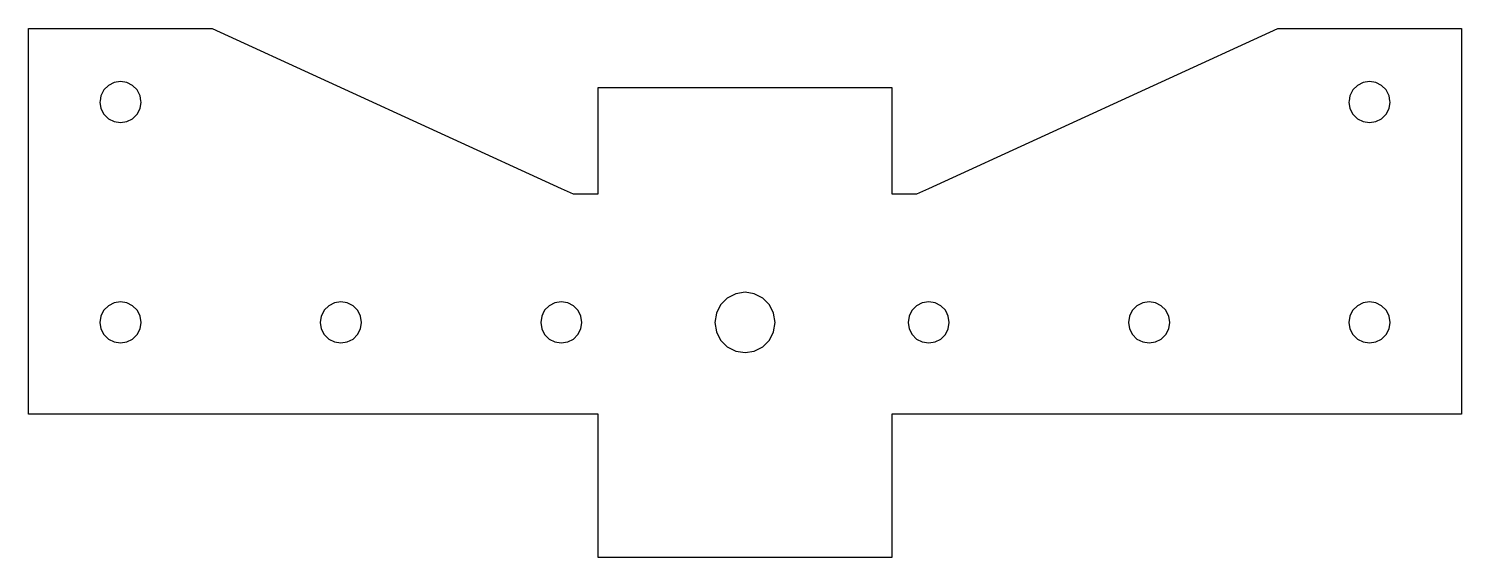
# Model space of a CAD drawing. Extents: x -124 to 124, y -55 to 36.
import ezdxf

# ---------------------------------------------------------------- set-up
doc = ezdxf.new("R2010")
doc.units = 0

msp = doc.modelspace()

# ---------------------------------------------------------------- linework, layer by layer
at = {"layer": 'Layer 1'}
for p, q in [((-123.825, 1.365), (-123.825, 36.29)), ((-123.825, 36.29), (-111.509, 36.29)), ((-111.509, 36.29), (-104.392, 36.29)), ((-104.392, 36.29), (-92.075, 36.29)), ((-92.075, 36.29), (-31.75, 8.641)), ((31.75, 8.641), (92.075, 36.29)), ((92.075, 36.29), (104.392, 36.29)), ((104.392, 36.29), (111.509, 36.29)), ((111.509, 36.29), (123.825, 36.29)), ((123.825, 36.29), (123.825, 20.031)), ((-110.829, 25.682), (-111.334, 24.69)), ((-110.042, 26.469), (-110.829, 25.682)), ((-109.05, 26.974), (-110.042, 26.469)), ((-107.95, 27.148), (-109.05, 26.974)), ((-106.85, 26.974), (-107.95, 27.148)), ((-105.858, 26.469), (-106.85, 26.974)), ((-105.071, 25.682), (-105.858, 26.469)), ((-104.566, 24.69), (-105.071, 25.682)), ((-25.4, 7.715), (-25.4, 26.13)), ((-25.4, 26.13), (-15.875, 26.13)), ((-15.875, 26.13), (-5.21, 26.13)), ((-5.21, 26.13), (5.21, 26.13)), ((5.21, 26.13), (15.875, 26.13)), ((15.875, 26.13), (25.4, 26.13)), ((25.4, 26.13), (25.4, 7.715)), ((105.071, 25.682), (104.566, 24.69)), ((105.858, 26.469), (105.071, 25.682)), ((106.85, 26.974), (105.858, 26.469)), ((107.95, 27.148), (106.85, 26.974)), ((109.05, 26.974), (107.95, 27.148)), ((110.042, 26.469), (109.05, 26.974)), ((110.829, 25.682), (110.042, 26.469)), ((111.334, 24.69), (110.829, 25.682)), ((-111.474, 23.808), (-111.509, 23.59)), ((-111.509, 23.59), (-111.334, 22.49)), ((-111.334, 24.69), (-111.474, 23.808)), ((-111.334, 22.49), (-110.829, 21.498)), ((-105.071, 21.498), (-104.566, 22.49)), ((-104.426, 23.808), (-104.566, 24.69)), ((-104.566, 22.49), (-104.392, 23.59)), ((-104.392, 23.59), (-104.426, 23.808)), ((104.426, 23.808), (104.392, 23.59)), ((104.392, 23.59), (104.566, 22.49)), ((104.566, 24.69), (104.426, 23.808)), ((104.566, 22.49), (105.071, 21.498)), ((110.829, 21.498), (111.334, 22.49)), ((111.474, 23.808), (111.334, 24.69)), ((111.334, 22.49), (111.509, 23.59)), ((111.509, 23.59), (111.474, 23.808)), ((-110.829, 21.498), (-110.042, 20.711)), ((-110.042, 20.711), (-109.05, 20.206)), ((-109.05, 20.206), (-107.95, 20.031)), ((-107.95, 20.031), (-106.85, 20.206)), ((-106.85, 20.206), (-105.858, 20.711)), ((-105.858, 20.711), (-105.071, 21.498)), ((105.071, 21.498), (105.858, 20.711)), ((105.858, 20.711), (106.85, 20.206)), ((106.85, 20.206), (107.95, 20.031)), ((107.95, 20.031), (109.05, 20.206)), ((109.05, 20.206), (110.042, 20.711)), ((110.042, 20.711), (110.829, 21.498)), ((123.825, 20.031), (123.825, 1.365)), ((-31.75, 8.641), (-29.7295, 7.715)), ((-29.7295, 7.715), (-25.4, 7.715)), ((25.4, 7.715), (29.7295, 7.715)), ((29.7295, 7.715), (31.75, 8.641)), ((-123.825, -30.385), (-123.825, 1.365)), ((123.825, 1.365), (123.825, -18.069)), ((-1.61, -9.555), (-3.062, -10.295)), ((0, -9.301), (-1.61, -9.555)), ((1.61, -9.555), (0, -9.301)), ((3.062, -10.295), (1.61, -9.555)), ((-110.042, -11.631), (-110.829, -12.418)), ((-109.05, -11.126), (-110.042, -11.631)), ((-107.95, -10.952), (-109.05, -11.126)), ((-106.85, -11.126), (-107.95, -10.952)), ((-105.858, -11.631), (-106.85, -11.126)), ((-105.071, -12.418), (-105.858, -11.631)), ((-71.942, -11.631), (-72.729, -12.418)), ((-70.95, -11.126), (-71.942, -11.631)), ((-69.85, -10.952), (-70.95, -11.126)), ((-68.75, -11.126), (-69.85, -10.952)), ((-67.758, -11.631), (-68.75, -11.126)), ((-66.971, -12.418), (-67.758, -11.631)), ((-33.842, -11.631), (-34.629, -12.418)), ((-32.85, -11.126), (-33.842, -11.631)), ((-31.75, -10.952), (-32.85, -11.126)), ((-30.65, -11.126), (-31.75, -10.952)), ((-29.658, -11.631), (-30.65, -11.126)), ((-28.871, -12.418), (-29.658, -11.631)), ((-4.215, -11.448), (-4.955, -12.9)), ((-3.062, -10.295), (-4.215, -11.448)), ((4.215, -11.448), (3.062, -10.295)), ((4.955, -12.9), (4.215, -11.448)), ((29.658, -11.631), (28.871, -12.418)), ((30.65, -11.126), (29.658, -11.631)), ((31.75, -10.952), (30.65, -11.126)), ((32.85, -11.126), (31.75, -10.952)), ((33.842, -11.631), (32.85, -11.126)), ((34.629, -12.418), (33.842, -11.631)), ((67.758, -11.631), (66.971, -12.418)), ((68.75, -11.126), (67.758, -11.631)), ((69.85, -10.952), (68.75, -11.126)), ((70.95, -11.126), (69.85, -10.952)), ((71.942, -11.631), (70.95, -11.126)), ((72.729, -12.418), (71.942, -11.631)), ((105.858, -11.631), (105.071, -12.418)), ((106.85, -11.126), (105.858, -11.631)), ((107.95, -10.952), (106.85, -11.126)), ((109.05, -11.126), (107.95, -10.952)), ((110.042, -11.631), (109.05, -11.126)), ((110.829, -12.418), (110.042, -11.631)), ((-111.334, -13.41), (-111.509, -14.51)), ((-111.509, -14.51), (-111.334, -15.61)), ((-111.154, -13.056), (-111.334, -13.41)), ((-110.829, -12.418), (-111.154, -13.056)), ((-104.746, -13.056), (-105.071, -12.418)), ((-104.566, -13.41), (-104.746, -13.056)), ((-104.392, -14.51), (-104.566, -13.41)), ((-104.566, -15.61), (-104.392, -14.51)), ((-73.234, -13.41), (-73.409, -14.51)), ((-73.409, -14.51), (-73.234, -15.61)), ((-73.0538, -13.056), (-73.234, -13.41)), ((-72.729, -12.418), (-73.0538, -13.056)), ((-66.6462, -13.056), (-66.971, -12.418)), ((-66.466, -13.41), (-66.6462, -13.056)), ((-66.292, -14.51), (-66.466, -13.41)), ((-66.466, -15.61), (-66.292, -14.51)), ((-35.134, -13.41), (-35.309, -14.51)), ((-35.309, -14.51), (-35.134, -15.61)), ((-34.9538, -13.056), (-35.134, -13.41)), ((-34.629, -12.418), (-34.9538, -13.056)), ((-28.5462, -13.056), (-28.871, -12.418)), ((-28.366, -13.41), (-28.5462, -13.056)), ((-28.192, -14.51), (-28.366, -13.41)), ((-28.366, -15.61), (-28.192, -14.51)), ((-4.955, -12.9), (-5.21, -14.51)), ((-5.21, -14.51), (-4.955, -16.12)), ((5.21, -14.51), (4.955, -12.9)), ((4.955, -16.12), (5.21, -14.51)), ((28.366, -13.41), (28.192, -14.51)), ((28.192, -14.51), (28.366, -15.61)), ((28.5462, -13.056), (28.366, -13.41)), ((28.871, -12.418), (28.5462, -13.056)), ((34.9538, -13.056), (34.629, -12.418)), ((35.134, -13.41), (34.9538, -13.056)), ((35.309, -14.51), (35.134, -13.41)), ((35.134, -15.61), (35.309, -14.51)), ((66.466, -13.41), (66.292, -14.51)), ((66.292, -14.51), (66.466, -15.61)), ((66.6462, -13.056), (66.466, -13.41)), ((66.971, -12.418), (66.6462, -13.056)), ((73.0538, -13.056), (72.729, -12.418)), ((73.234, -13.41), (73.0538, -13.056)), ((73.409, -14.51), (73.234, -13.41)), ((73.234, -15.61), (73.409, -14.51)), ((104.566, -13.41), (104.392, -14.51)), ((104.392, -14.51), (104.566, -15.61)), ((104.746, -13.056), (104.566, -13.41)), ((105.071, -12.418), (104.746, -13.056)), ((111.154, -13.056), (110.829, -12.418)), ((111.334, -13.41), (111.154, -13.056)), ((111.509, -14.51), (111.334, -13.41)), ((111.334, -15.61), (111.509, -14.51)), ((-111.334, -15.61), (-110.829, -16.602)), ((-110.829, -16.602), (-110.042, -17.389)), ((-105.858, -17.389), (-105.071, -16.602)), ((-105.071, -16.602), (-104.566, -15.61)), ((-73.234, -15.61), (-72.729, -16.602)), ((-72.729, -16.602), (-71.942, -17.389)), ((-67.758, -17.389), (-66.971, -16.602)), ((-66.971, -16.602), (-66.466, -15.61)), ((-35.134, -15.61), (-34.629, -16.602)), ((-34.629, -16.602), (-33.842, -17.389)), ((-29.658, -17.389), (-28.871, -16.602)), ((-28.871, -16.602), (-28.366, -15.61)), ((-4.955, -16.12), (-4.215, -17.572)), ((4.215, -17.572), (4.955, -16.12)), ((28.366, -15.61), (28.871, -16.602)), ((28.871, -16.602), (29.658, -17.389)), ((33.842, -17.389), (34.629, -16.602)), ((34.629, -16.602), (35.134, -15.61)), ((66.466, -15.61), (66.971, -16.602)), ((66.971, -16.602), (67.758, -17.389)), ((71.942, -17.389), (72.729, -16.602)), ((72.729, -16.602), (73.234, -15.61)), ((104.566, -15.61), (105.071, -16.602)), ((105.071, -16.602), (105.858, -17.389)), ((110.042, -17.389), (110.829, -16.602)), ((110.829, -16.602), (111.334, -15.61)), ((-110.042, -17.389), (-109.05, -17.894)), ((-109.05, -17.894), (-107.95, -18.069)), ((-109.05, -17.894), (-109.05, -17.894)), ((-107.95, -18.069), (-106.85, -17.894)), ((-106.85, -17.894), (-105.858, -17.389)), ((-71.942, -17.389), (-70.95, -17.894)), ((-70.95, -17.894), (-69.85, -18.069)), ((-69.85, -18.069), (-68.75, -17.894)), ((-68.75, -17.894), (-67.758, -17.389)), ((-33.842, -17.389), (-32.85, -17.894)), ((-32.85, -17.894), (-31.75, -18.069)), ((-31.75, -18.069), (-30.65, -17.894)), ((-30.65, -17.894), (-29.658, -17.389)), ((-4.215, -17.572), (-3.062, -18.725)), ((-3.062, -18.725), (-1.61, -19.465)), ((-1.61, -19.465), (0, -19.72)), ((0, -19.72), (1.61, -19.465)), ((1.61, -19.465), (3.062, -18.725)), ((3.062, -18.725), (4.215, -17.572)), ((29.658, -17.389), (30.65, -17.894)), ((30.65, -17.894), (31.75, -18.069)), ((31.75, -18.069), (32.85, -17.894)), ((32.85, -17.894), (33.842, -17.389)), ((67.758, -17.389), (68.75, -17.894)), ((68.75, -17.894), (69.85, -18.069)), ((69.85, -18.069), (70.95, -17.894)), ((70.95, -17.894), (71.942, -17.389)), ((105.858, -17.389), (106.85, -17.894)), ((106.85, -17.894), (107.95, -18.069)), ((107.95, -18.069), (109.05, -17.894)), ((109.05, -17.894), (110.042, -17.389)), ((123.825, -18.069), (123.825, -30.385)), ((-111.509, -30.385), (-123.825, -30.385)), ((-73.409, -30.385), (-111.509, -30.385)), ((-35.309, -30.385), (-73.409, -30.385)), ((-25.4, -30.385), (-35.309, -30.385)), ((-25.4, -55.15), (-25.4, -30.385)), ((28.192, -30.385), (25.4, -30.385)), ((25.4, -30.385), (25.4, -55.15)), ((123.825, -30.385), (28.192, -30.385)), ((-15.875, -55.15), (-25.4, -55.15)), ((-5.21, -55.15), (-15.875, -55.15)), ((15.875, -55.15), (-5.21, -55.15)), ((25.4, -55.15), (15.875, -55.15))]:
    msp.add_line(p, q, dxfattribs=at)

doc.saveas('drawing.dxf')
